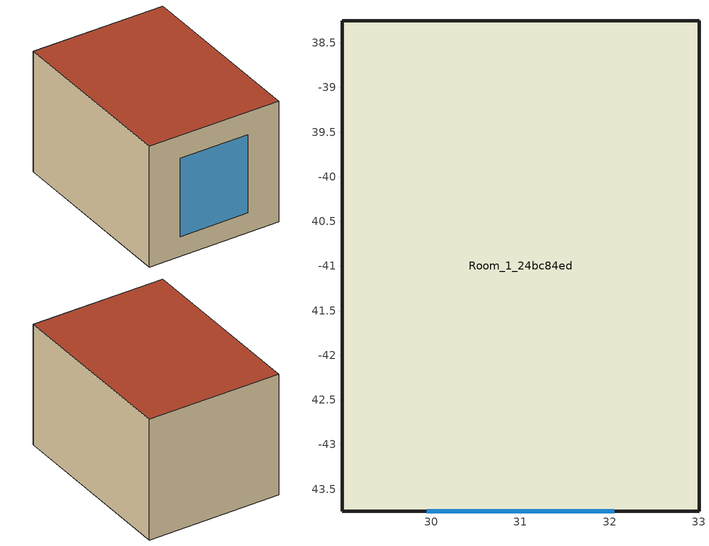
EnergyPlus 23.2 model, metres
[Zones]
Room_1_24bc84ed
 floor ground (Generic Ground Slab): 33,-38.25 33,-43.75 29,-43.75 29,-38.25 z0
 wall outside (Generic Exterior Wall): 33,-38.25 29,-38.25 29,-43.75 33,-43.75 33,-38.25 z0:3.7
 window (Generic Double Pane): 29.95,-43.75 32.05,-43.75 z0.6:3
 roof outside (Generic Roof): 29,-38.25 29,-43.75 33,-43.75 33,-38.25 z3.7
shading: 29.95,-43.75 32.05,-43.75 / 32.03,-43.65 32.03,-43.75 / 32.09,-43.65 32.03,-43.65 / 32.09,-43.75 32.09,-43.65 / 32.03,-43.75 32.09,-43.75 / 29.93,-43.65 29.93,-43.75 / 29.99,-43.65 29.93,-43.65 / 29.99,-43.75 29.99,-43.65 / 29.93,-43.75 29.99,-43.75 / 32.03,-43.65 32.03,-43.75 / 32.03,-43.75 32.09,-43.75 / 32.09,-43.75 32.09,-43.65 / 32.09,-43.65 32.03,-43.65 / 29.93,-43.65 29.93,-43.75 / 29.93,-43.75 29.99,-43.75 / 29.99,-43.75 29.99,-43.65 / 29.99,-43.65 29.93,-43.65 z0.6:3; 29.99,-43.52 29.99,-43.67 32.03,-43.67 32.03,-43.52 z1.5; 32.03,-43.52,1.5 32.03,-43.67,1.49 29.99,-43.67,1.49 29.99,-43.52,1.5; 29.99,-43.52 29.99,-43.67 32.03,-43.67 32.03,-43.52 z1.35; 32.03,-43.52,1.35 32.03,-43.67,1.34 29.99,-43.67,1.34 29.99,-43.52,1.35; 29.99,-43.52 29.99,-43.67 32.03,-43.67 32.03,-43.52 z1.2; 32.03,-43.52,1.2 32.03,-43.67,1.19 29.99,-43.67,1.19 29.99,-43.52,1.2; 29.99,-43.52 29.99,-43.67 32.03,-43.67 32.03,-43.52 z1.05; 32.03,-43.52,1.05 32.03,-43.67,1.04 29.99,-43.67,1.04 29.99,-43.52,1.05; 29.99,-43.52 29.99,-43.67 32.03,-43.67 32.03,-43.52 z0.9; 32.03,-43.52,0.9 32.03,-43.67,0.89 29.99,-43.67,0.89 29.99,-43.52,0.9; 29.99,-43.52 29.99,-43.67 32.03,-43.67 32.03,-43.52 z0.75; 32.03,-43.52,0.75 32.03,-43.67,0.74 29.99,-43.67,0.74 29.99,-43.52,0.75; 29.99,-43.52 29.99,-43.67 32.03,-43.67 32.03,-43.52 z0.6; 32.03,-43.52,0.6 32.03,-43.67,0.59 29.99,-43.67,0.59 29.99,-43.52,0.6; 29.99,-43.52 29.99,-43.67 32.03,-43.67 32.03,-43.52 z2.85; 32.03,-43.52,2.85 32.03,-43.67,2.84 29.99,-43.67,2.84 29.99,-43.52,2.85; 29.99,-43.52 29.99,-43.67 32.03,-43.67 32.03,-43.52 z2.7; 32.03,-43.52,2.7 32.03,-43.67,2.69 29.99,-43.67,2.69 29.99,-43.52,2.7; 29.99,-43.52 29.99,-43.67 32.03,-43.67 32.03,-43.52 z2.55; 32.03,-43.52,2.55 32.03,-43.67,2.54 29.99,-43.67,2.54 29.99,-43.52,2.55; 29.99,-43.52 29.99,-43.67 32.03,-43.67 32.03,-43.52 z2.4; 32.03,-43.52,2.4 32.03,-43.67,2.39 29.99,-43.67,2.39 29.99,-43.52,2.4; 29.99,-43.52 29.99,-43.67 32.03,-43.67 32.03,-43.52 z2.25; 32.03,-43.52,2.25 32.03,-43.67,2.24 29.99,-43.67,2.24 29.99,-43.52,2.25; 29.99,-43.52 29.99,-43.67 32.03,-43.67 32.03,-43.52 z2.1; 32.03,-43.52,2.1 32.03,-43.67,2.09 29.99,-43.67,2.09 29.99,-43.52,2.1; 29.99,-43.52 29.99,-43.67 32.03,-43.67 32.03,-43.52 z1.95; 32.03,-43.52,1.95 32.03,-43.67,1.94 29.99,-43.67,1.94 29.99,-43.52,1.95; 29.99,-43.52 29.99,-43.67 32.03,-43.67 32.03,-43.52 z1.8; 32.03,-43.52,1.8 32.03,-43.67,1.79 29.99,-43.67,1.79 29.99,-43.52,1.8; 29.99,-43.52 29.99,-43.67 32.03,-43.67 32.03,-43.52 z1.65; 32.03,-43.52,1.65 32.03,-43.67,1.64 29.99,-43.67,1.64 29.99,-43.52,1.65; 29.99,-43.52 29.99,-43.67 32.03,-43.67 32.03,-43.52 z1.5; 32.03,-43.52,1.5 32.03,-43.67,1.49 29.99,-43.67,1.49 29.99,-43.52,1.5; 29.99,-43.52 29.99,-43.67 32.03,-43.67 32.03,-43.52 z1.35; 32.03,-43.52,1.35 32.03,-43.67,1.34 29.99,-43.67,1.34 29.99,-43.52,1.35; 29.99,-43.52 29.99,-43.67 32.03,-43.67 32.03,-43.52 z1.2; 32.03,-43.52,1.2 32.03,-43.67,1.19 29.99,-43.67,1.19 29.99,-43.52,1.2; 29.99,-43.52 29.99,-43.67 32.03,-43.67 32.03,-43.52 z1.05; 32.03,-43.52,1.05 32.03,-43.67,1.04 29.99,-43.67,1.04 29.99,-43.52,1.05; 29.99,-43.52 29.99,-43.67 32.03,-43.67 32.03,-43.52 z0.9; 32.03,-43.52,0.9 32.03,-43.67,0.89 29.99,-43.67,0.89 29.99,-43.52,0.9; 29.99,-43.52 29.99,-43.67 32.03,-43.67 32.03,-43.52 z0.75; 32.03,-43.52,0.75 32.03,-43.67,0.74 29.99,-43.67,0.74 29.99,-43.52,0.75; 29.99,-43.52 29.99,-43.67 32.03,-43.67 32.03,-43.52 z0.6; 32.03,-43.52,0.6 32.03,-43.67,0.59 29.99,-43.67,0.59 29.99,-43.52,0.6; 32.03,-43.65 32.03,-43.75 32.09,-43.75 32.09,-43.65 z3; 32.09,-43.65 32.09,-43.75 32.03,-43.75 32.03,-43.65 z0.6; 29.93,-43.65 29.93,-43.75 29.99,-43.75 29.99,-43.65 z3; 29.99,-43.65 29.99,-43.75 29.93,-43.75 29.93,-43.65 z0.6; 29.99,-43.52 29.99,-43.67 32.03,-43.67 32.03,-43.52 z2.85; 32.03,-43.52,2.85 32.03,-43.67,2.84 29.99,-43.67,2.84 29.99,-43.52,2.85; 29.99,-43.52 29.99,-43.67 32.03,-43.67 32.03,-43.52 z2.7; 32.03,-43.52,2.7 32.03,-43.67,2.69 29.99,-43.67,2.69 29.99,-43.52,2.7; 29.99,-43.52 29.99,-43.67 32.03,-43.67 32.03,-43.52 z2.55; 32.03,-43.52,2.55 32.03,-43.67,2.54 29.99,-43.67,2.54 29.99,-43.52,2.55; 29.99,-43.52 29.99,-43.67 32.03,-43.67 32.03,-43.52 z2.4; 32.03,-43.52,2.4 32.03,-43.67,2.39 29.99,-43.67,2.39 29.99,-43.52,2.4; 29.99,-43.52 29.99,-43.67 32.03,-43.67 32.03,-43.52 z2.25; 32.03,-43.52,2.25 32.03,-43.67,2.24 29.99,-43.67,2.24 29.99,-43.52,2.25; 29.99,-43.52 29.99,-43.67 32.03,-43.67 32.03,-43.52 z2.1; 32.03,-43.52,2.1 32.03,-43.67,2.09 29.99,-43.67,2.09 29.99,-43.52,2.1; 29.99,-43.52 29.99,-43.67 32.03,-43.67 32.03,-43.52 z1.95; 32.03,-43.52,1.95 32.03,-43.67,1.94 29.99,-43.67,1.94 29.99,-43.52,1.95; 29.99,-43.52 29.99,-43.67 32.03,-43.67 32.03,-43.52 z1.8; 32.03,-43.52,1.8 32.03,-43.67,1.79 29.99,-43.67,1.79 29.99,-43.52,1.8; 29.99,-43.52 29.99,-43.67 32.03,-43.67 32.03,-43.52 z1.65; 32.03,-43.52,1.65 32.03,-43.67,1.64 29.99,-43.67,1.64 29.99,-43.52,1.65
[Building]
Simulation_inshade: North Axis {deg}=0; Terrain=City; Solar Distribution=FullExteriorWithReflections
[Site:Location]
Site 1: Latitude {deg}=0; Longitude {deg}=0; Time Zone {hr}=0; Elevation {m}=0
[Site:WaterMainsTemperature]
Calculation Method=CorrelationFromWeatherFile
[SizingPeriod:DesignDay] Day of Month=21; Dry-Bulb Temperature Range Modifier Type=DefaultMultipliers; Barometric Pressure {Pa}=101109; Rain Indicator=No; Snow Indicator=No; Daylight Saving Time Indicator=No; Begin Environment Reset Mode=FullResetAtBeginEnvironment
Name | Month | Day Type | Maximum Dry-Bulb Temperature {C} | Daily Dry-Bulb Temperature Range {deltaC} | Humidity Condition Type | Wetbulb or DewPoint at Maximum Dry-Bulb {C} | Wind Speed {m/s} | Wind Direction {deg} | Solar Model Indicator | ASHRAE Clear Sky Optical Depth for Beam Irradiance (taub) | ASHRAE Clear Sky Optical Depth for Diffuse Irradiance (taud) | Enthalpy at Maximum Dry-Bulb {J/kg} | Sky Clearness
SHENZHEN Ann Clg .4% Condns DB=>MWB | 7 | SummerDesignDay | 33.8 | 5.3 | Wetbulb | 26.5 | 3.4 | 220 | ASHRAETau | 0.685 | 1.554
SHENZHEN Ann Clg .4% Condns DP=>MDB | 7 | SummerDesignDay | 30.2 | 5.3 | Dewpoint | 28.2 | 3.4 | 220 | ASHRAETau | 0.685 | 1.554
SHENZHEN Ann Clg .4% Condns Enth=>MDB | 7 | SummerDesignDay | 31.3 | 5.3 | Enthalpy |  | 3.4 | 220 | ASHRAETau | 0.685 | 1.554 | 94500
SHENZHEN Ann Clg .4% Condns WB=>MDB | 7 | SummerDesignDay | 31 | 5.3 | Wetbulb | 28.8 | 3.4 | 220 | ASHRAETau | 0.685 | 1.554
SHENZHEN Ann Htg 99.6% Condns DB | 1 | WinterDesignDay | 6.9 | 0 | Wetbulb | 6.9 | 4.5 | 20 | ASHRAEClearSky |  |  |  | 0
SHENZHEN Ann Htg Wind 99.6% Condns WS=>MCDB | 1 | WinterDesignDay | 11.9 | 0 | Wetbulb | 11.9 | 8.4 | 20 | ASHRAEClearSky |  |  |  | 0
SHENZHEN Ann Hum_n 99.6% Condns DP=>MCDB | 1 | WinterDesignDay | 12.3 | 0 | Dewpoint | -5.1 | 4.5 | 20 | ASHRAEClearSky |  |  |  | 0
[Material] Thermal Absorptance=0.9
Name | Roughness | Thickness {m} | Conductivity {W/m-K} | Density {kg/m3} | Specific Heat {J/kg-K} | Solar Absorptance | Visible Absorptance
Generic 50mm Insulation | MediumRough | 0.05 | 0.03 | 43 | 1210 | 0.7 | 0.7
Generic Acoustic Tile | MediumSmooth | 0.02 | 0.06 | 368 | 590 | 0.2 | 0.2
Generic Brick | MediumRough | 0.1 | 0.9 | 1920 | 790 | 0.65 | 0.65
Generic Ceiling Air Gap | Smooth | 0.1 | 0.556 | 1.28 | 1000 | 0.7 | 0.7
Generic Gypsum Board | MediumSmooth | 0.0127 | 0.16 | 800 | 1090 | 0.5 | 0.5
Generic HW Concrete | MediumRough | 0.2 | 1.95 | 2240 | 900 | 0.8 | 0.8
Generic LW Concrete | MediumRough | 0.1 | 0.53 | 1280 | 840 | 0.8 | 0.8
Generic Roof Membrane | MediumRough | 0.01 | 0.16 | 1120 | 1460 | 0.65 | 0.65
Generic Wall Air Gap | Smooth | 0.1 | 0.667 | 1.28 | 1000 | 0.7 | 0.7
[WindowMaterial:Gas]
Generic Window Air Gap: Gas Type=Air; Thickness {m}=0.0127
[WindowMaterial:Glazing] Optical Data Type=SpectralAverage; Thickness {m}=0.006; Infrared Transmittance at Normal Incidence=0; Front Side Infrared Hemispherical Emissivity=0.84; Conductivity {W/m-K}=1; Dirt Correction Factor for Solar and Visible Transmittance=1; Solar Diffusing=No
Name | Solar Transmittance at Normal Incidence | Front Side Solar Reflectance at Normal Incidence | Back Side Solar Reflectance at Normal Incidence | Visible Transmittance at Normal Incidence | Front Side Visible Reflectance at Normal Incidence | Back Side Visible Reflectance at Normal Incidence | Back Side Infrared Hemispherical Emissivity
Generic Clear Glass | 0.77 | 0.07 | 0.07 | 0.88 | 0.08 | 0.08 | 0.84
Generic Low-e Glass | 0.45 | 0.36 | 0.36 | 0.71 | 0.21 | 0.21 | 0.047
[Construction]
Generic Double Pane: Generic Low-e Glass, Generic Window Air Gap, Generic Clear Glass
Generic Exterior Wall: Generic Brick, Generic LW Concrete, Generic 50mm Insulation, Generic Wall Air Gap, Generic Gypsum Board
Generic Ground Slab: Generic 50mm Insulation, Generic HW Concrete
Generic Roof: Generic Roof Membrane, Generic 50mm Insulation, Generic LW Concrete, Generic Ceiling Air Gap, Generic Acoustic Tile
[ShadingProperty:Reflectance]
Name | Shading Surface | Fraction of Shading Surface That Is Glazed | Glazing Construction | Diffuse Solar Reflectance of Unglazed Part of Shading Surface | Diffuse Visible Reflectance of Unglazed Part of Shading Surface
 | Window_718b51fc 1 | 1 | Generic Double Pane
 | PVSD_10_69703346_0 | 0 |  | 0.35 | 0.35
 | PVSD_10_69703346_1 | 0 |  | 0.35 | 0.35
 | PVSD_11_0e9a96a2_0 | 0 |  | 0.35 | 0.35
 | PVSD_11_0e9a96a2_1 | 0 |  | 0.35 | 0.35
 | PVSD_12_e2b6f12c_0 | 0 |  | 0.35 | 0.35
 | PVSD_12_e2b6f12c_1 | 0 |  | 0.35 | 0.35
 | PVSD_13_f9c2269c_0 | 0 |  | 0.35 | 0.35
 | PVSD_13_f9c2269c_1 | 0 |  | 0.35 | 0.35
 | PVSD_14_aa13a117_0 | 0 |  | 0.35 | 0.35
 | PVSD_14_aa13a117_1 | 0 |  | 0.35 | 0.35
 | PVSD_15_ee0c8ba2_0 | 0 |  | 0.35 | 0.35
 | PVSD_15_ee0c8ba2_1 | 0 |  | 0.35 | 0.35
 | PVSD_16_795e0f15_0 | 0 |  | 0.35 | 0.35
 | PVSD_16_795e0f15_1 | 0 |  | 0.35 | 0.35
 | PVSD_17_9b77cebe_0 | 0 |  | 0.35 | 0.35
 | PVSD_17_9b77cebe_1 | 0 |  | 0.35 | 0.35
 | PVSD_17_9b77cebe_2 | 0 |  | 0.35 | 0.35
 | PVSD_17_9b77cebe_3 | 0 |  | 0.35 | 0.35
 | PVSD_17_9b77cebe_4 | 0 |  | 0.35 | 0.35
 | PVSD_17_9b77cebe_5 | 0 |  | 0.35 | 0.35
 | PVSD_18_ce06fd58_0 | 0 |  | 0.35 | 0.35
 | PVSD_18_ce06fd58_1 | 0 |  | 0.35 | 0.35
 | PVSD_18_ce06fd58_2 | 0 |  | 0.35 | 0.35
 | PVSD_18_ce06fd58_3 | 0 |  | 0.35 | 0.35
 | PVSD_18_ce06fd58_4 | 0 |  | 0.35 | 0.35
 | PVSD_18_ce06fd58_5 | 0 |  | 0.35 | 0.35
 | PVSD_1_82e33c49_0 | 0 |  | 0.35 | 0.35
 | PVSD_1_82e33c49_1 | 0 |  | 0.35 | 0.35
 | PVSD_2_fe52b2bd_0 | 0 |  | 0.35 | 0.35
 | PVSD_2_fe52b2bd_1 | 0 |  | 0.35 | 0.35
 | PVSD_3_fd4a9be7_0 | 0 |  | 0.35 | 0.35
 | PVSD_3_fd4a9be7_1 | 0 |  | 0.35 | 0.35
 | PVSD_4_17d5382a_0 | 0 |  | 0.35 | 0.35
 | PVSD_4_17d5382a_1 | 0 |  | 0.35 | 0.35
 | PVSD_5_e26f1486_0 | 0 |  | 0.35 | 0.35
 | PVSD_5_e26f1486_1 | 0 |  | 0.35 | 0.35
 | PVSD_6_85827632_0 | 0 |  | 0.35 | 0.35
 | PVSD_6_85827632_1 | 0 |  | 0.35 | 0.35
 | PVSD_7_c7ff2080_0 | 0 |  | 0.35 | 0.35
 | PVSD_7_c7ff2080_1 | 0 |  | 0.35 | 0.35
 | PVSD_8_3891be56_0 | 0 |  | 0.35 | 0.35
 | PVSD_8_3891be56_1 | 0 |  | 0.35 | 0.35
 | PVSD_9_c130da02_0 | 0 |  | 0.35 | 0.35
 | PVSD_9_c130da02_1 | 0 |  | 0.35 | 0.35
[Zone]
Room_1_24bc84ed: Multiplier=1; Ceiling Height {m}=3.7; Volume {m3}=81.4; Part of Total Floor Area=Yes
[Space]
Room_1_24bc84ed_Space: Zone=Room_1_24bc84ed; Space Type=Generic Office Program
[SpaceList]
Generic Office Program: Room_1_24bc84ed_Space
[Lights]
Generic Office Lighting: Zone or ZoneList or Space or SpaceList=Generic Office Program; Schedule=Generic Office Lighting; Design Level Calculation Method=Watts/Area; Watts per Zone Floor Area {W/m2}=10.55; Return Air Fraction=0; Fraction Radiant=0.7; Fraction Visible=0.2; Fraction Replaceable=1
[People]
Generic Office People: Zone or ZoneList or Space or SpaceList=Generic Office Program; Number of People Schedule=Generic Office Occupancy; Number of People Calculation Method=People/Area; People per Floor Area {person/m2}=0.0565; Fraction Radiant=0.3; Activity Level Schedule=Seated Adult Activity
[ElectricEquipment]
Generic Office Equipment: Zone or ZoneList or Space or SpaceList=Generic Office Program; Schedule=Generic Office Equipment; Design Level Calculation Method=Watts/Area; Watts per Zone Floor Area {W/m2}=10.33; Fraction Latent=0; Fraction Radiant=0.5; Fraction Lost=0
[ZoneInfiltration:DesignFlowRate]
Generic Office Infiltration: Zone or ZoneList or Space or SpaceList=Generic Office Program; Schedule=Generic Office Infiltration; Design Flow Rate Calculation Method=Flow/ExteriorArea; Flow Rate per Exterior Surface Area {m3/s-m2}=0.0002266; Constant Term Coefficient=1; Temperature Term Coefficient=0; Velocity Term Coefficient=0
[ZoneControl:Thermostat]
Room_1_24bc84ed Thermostat: Zone or ZoneList=Room_1_24bc84ed; Control Type Schedule=Room_1_24bc84ed Thermostat Schedule; Control 1=Generic Office Setpoints; Temperature Difference Between Cutout And Setpoint {deltaC}=0
[ThermostatSetpoint:DualSetpoint]
Generic Office Setpoints: Heating Setpoint Temperature Schedule=Generic Office Heating; Cooling Setpoint Temperature Schedule=Generic Office Cooling
[ZoneHVAC:IdealLoadsAirSystem]
Room_1_24bc84ed Ideal Loads Air System: Maximum Heating Supply Air Temperature {C}=50; Minimum Cooling Supply Air Temperature {C}=13; Heating Limit=LimitCapacity; Maximum Sensible Heating Capacity {W}=Autosize; Cooling Limit=LimitFlowRateAndCapacity; Maximum Cooling Air Flow Rate {m3/s}=Autosize; Maximum Total Cooling Capacity {W}=Autosize; Dehumidification Control Type=None; Design Specification Outdoor Air Object=Generic Office Ventilation; Demand Controlled Ventilation Type=None; Outdoor Air Economizer Type=DifferentialDryBulb; Sensible Heat Recovery Effectiveness=0; Latent Heat Recovery Effectiveness=0
[DesignSpecification:OutdoorAir]
Generic Office Ventilation: Outdoor Air Method=Sum; Outdoor Air Flow per Person {m3/s-person}=0.00236; Outdoor Air Flow per Zone Floor Area {m3/s-m2}=0.000305; Outdoor Air Flow per Zone {m3/s}=0; Outdoor Air Flow Air Changes per Hour {1/hr}=0
[Zone equipment]
Room_1_24bc84ed: Room_1_24bc84ed Ideal Loads Air System
[Sizing:Zone]
Room_1_24bc84ed: Zone Cooling Design Supply Air Temperature Input Method=SupplyAirTemperature; Zone Cooling Design Supply Air Temperature {C}=14; Zone Cooling Design Supply Air Temperature Difference {deltaC}=11.11; Zone Heating Design Supply Air Temperature Input Method=SupplyAirTemperature; Zone Heating Design Supply Air Temperature {C}=40; Zone Heating Design Supply Air Temperature Difference {deltaC}=11.11; Zone Cooling Design Supply Air Humidity Ratio {kgWater/kgDryAir}=0.0085; Zone Heating Design Supply Air Humidity Ratio {kgWater/kgDryAir}=0.008; Design Specification Outdoor Air Object=Room_1_24bc84ed DSOA Space List; Cooling Design Air Flow Method=DesignDay; Cooling Design Air Flow Rate {m3/s}=0; Cooling Minimum Air Flow per Zone Floor Area {m3/s-m2}=0.000762; Cooling Minimum Air Flow {m3/s}=0; Cooling Minimum Air Flow Fraction=0; Heating Design Air Flow Method=DesignDay; Heating Design Air Flow Rate {m3/s}=0; Heating Maximum Air Flow per Zone Floor Area {m3/s-m2}=0.002032; Heating Maximum Air Flow {m3/s}=0.141576; Heating Maximum Air Flow Fraction=0.3; Account for Dedicated Outdoor Air System=No; Zone Load Sizing Method=Sensible Load Only No Latent Load; Zone Latent Cooling Design Supply Air Humidity Ratio Input Method=HumidityRatioDifference; Zone Cooling Design Supply Air Humidity Ratio Difference {kgWater/kgDryAir}=0.005; Zone Latent Heating Design Supply Air Humidity Ratio Input Method=HumidityRatioDifference; Zone Humidification Design Supply Air Humidity Ratio Difference {kgWater/kgDryAir}=0.005
[DesignSpecification:OutdoorAir:SpaceList]
Room_1_24bc84ed DSOA Space List: Space Name 1=Room_1_24bc84ed_Space; Space Design Specification Outdoor Air Object Name 1=Generic Office Ventilation
[Schedule:Day:Interval]
OfficeMedium BLDG_LIGHT_SCH_2013_Sun: No, 06:00, 0.05, 18:00, 0.0431163, 24:00, 0.05
Schedule Day 9: No, 05:00, 0.05, 06:00, 0.1, 07:00, 0.0862326, 08:00, 0.258698, 17:00, 0.776093, 18:00, 0.431163, 20:00, 0.258698, 22:00, 0.172465, 23:00, 0.0862326, 24:00, 0.0431163
Schedule Day 10; OfficeMedium BLDG_LIGHT_SCH_2013_Sat 1: No, 06:00, 0.05, 08:00, 0.0862326, 12:00, 0.258698, 17:00, 0.129349, 19:00, 0.0431163, 24:00, 0.05
OfficeMedium BLDG_LIGHT_SCH_2013_SmrDsn 1; OfficeMedium BLDG_EQUIP_SCH_2013_SmrDsn 1; OfficeMedium INFIL_SCH_PNNL_Default; OfficeMedium INFIL_SCH_PNNL_Default 1: No, 24:00, 1
OfficeMedium BLDG_LIGHT_SCH_2013_WntrDsn 1; OfficeMedium BLDG_OCC_SCH_WntrDsn 1; OfficeMedium BLDG_EQUIP_SCH_2013_WntrDsn 1: No, 24:00, 0
OfficeMedium BLDG_OCC_SCH_Default; OfficeMedium BLDG_OCC_SCH_Default 1: No, 06:00, 0, 18:00, 0.05, 24:00, 0
Schedule Day 11: No, 06:00, 0, 07:00, 0.1, 08:00, 0.2, 12:00, 0.95, 13:00, 0.5, 17:00, 0.95, 18:00, 0.3, 22:00, 0.1, 24:00, 0.05
Schedule Day 12: No, 06:00, 0, 08:00, 0.1, 12:00, 0.3, 17:00, 0.1, 19:00, 0.05, 24:00, 0
OfficeMedium BLDG_OCC_SCH_SmrDsn 1: No, 06:00, 0, 22:00, 1, 24:00, 0.05
Seated Adult Activity_Day Schedule: No, 24:00, 120
OfficeMedium BLDG_EQUIP_SCH_2013_Sun: No, 06:00, 0.230755, 18:00, 0.288107, 24:00, 0.230755
Schedule Day 5: No, 06:00, 0.307674, 08:00, 0.381235, 12:00, 0.857778, 13:00, 0.76247, 17:00, 0.857778, 18:00, 0.476543, 24:00, 0.381235
Schedule Day 6; OfficeMedium BLDG_EQUIP_SCH_2013_Sat 1: No, 06:00, 0.230755, 08:00, 0.381235, 12:00, 0.476543, 17:00, 0.33358, 19:00, 0.285926, 24:00, 0.230755
OfficeMedium HTGSETP_SCH_YES_OPTIMUM_Default; OfficeMedium HTGSETP_SCH_YES_OPTIMUM_Default_SmrDsn 1; OfficeMedium HTGSETP_SCH_YES_OPTIMUM_Default 1: No, 24:00, 15.6
Schedule Day 3: No, 05:00, 15.6, 06:00, 17.8, 07:00, 20, 22:00, 21, 24:00, 15.6
Schedule Day 4: No, 05:00, 15.6, 06:00, 17.8, 07:00, 20, 17:00, 21, 24:00, 15.6
OfficeMedium HTGSETP_SCH_YES_OPTIMUM_WntrDsn 1: No, 05:00, 15.6, 06:00, 17.6, 07:00, 19.6, 22:00, 21, 24:00, 15.6
OfficeMedium CLGSETP_SCH_YES_OPTIMUM_Default; OfficeMedium CLGSETP_SCH_YES_OPTIMUM_Default_WntrDsn 1; OfficeMedium CLGSETP_SCH_YES_OPTIMUM_Default 1: No, 24:00, 26.7
Schedule Day 7: No, 05:00, 26.7, 06:00, 25.6, 07:00, 25, 22:00, 24, 24:00, 26.7
Schedule Day 8: No, 05:00, 26.7, 06:00, 25.7, 07:00, 25, 17:00, 24, 24:00, 26.7
OfficeMedium CLGSETP_SCH_YES_OPTIMUM_SmrDsn 1: No, 05:00, 26.7, 06:00, 25.7, 07:00, 25, 22:00, 24, 24:00, 26.7
OfficeMedium INFIL_SCH_PNNL_Sat_WntrDsn 1; Schedule Day 2: No, 06:00, 1, 18:00, 0.25, 24:00, 1
OfficeMedium INFIL_SCH_PNNL_Wkdy_SmrDsn 1; Schedule Day 1: No, 06:00, 1, 22:00, 0.25, 24:00, 1
[Schedule:Week:Daily]
Generic Office Lighting Week Rule - Jan1-Dec31: OfficeMedium BLDG_LIGHT_SCH_2013_Sun, Schedule Day 9, Schedule Day 9, Schedule Day 9, Schedule Day 9, Schedule Day 9, Schedule Day 10, OfficeMedium BLDG_LIGHT_SCH_2013_Sat 1, OfficeMedium BLDG_LIGHT_SCH_2013_SmrDsn 1, OfficeMedium BLDG_LIGHT_SCH_2013_WntrDsn 1, OfficeMedium BLDG_LIGHT_SCH_2013_Sun, OfficeMedium BLDG_LIGHT_SCH_2013_Sun
Generic Office Occupancy Week Rule - Jan1-Dec31: OfficeMedium BLDG_OCC_SCH_Default, Schedule Day 11, Schedule Day 11, Schedule Day 11, Schedule Day 11, Schedule Day 11, Schedule Day 12, OfficeMedium BLDG_OCC_SCH_Default 1, OfficeMedium BLDG_OCC_SCH_SmrDsn 1, OfficeMedium BLDG_OCC_SCH_WntrDsn 1, OfficeMedium BLDG_OCC_SCH_Default, OfficeMedium BLDG_OCC_SCH_Default
Seated Adult Activity Week Rule - Jan1-Dec31: Seated Adult Activity_Day Schedule, Seated Adult Activity_Day Schedule, Seated Adult Activity_Day Schedule, Seated Adult Activity_Day Schedule, Seated Adult Activity_Day Schedule, Seated Adult Activity_Day Schedule, Seated Adult Activity_Day Schedule, Seated Adult Activity_Day Schedule, Seated Adult Activity_Day Schedule, Seated Adult Activity_Day Schedule, Seated Adult Activity_Day Schedule, Seated Adult Activity_Day Schedule
Generic Office Equipment Week Rule - Jan1-Dec31: OfficeMedium BLDG_EQUIP_SCH_2013_Sun, Schedule Day 5, Schedule Day 5, Schedule Day 5, Schedule Day 5, Schedule Day 5, Schedule Day 6, OfficeMedium BLDG_EQUIP_SCH_2013_Sat 1, OfficeMedium BLDG_EQUIP_SCH_2013_SmrDsn 1, OfficeMedium BLDG_EQUIP_SCH_2013_WntrDsn 1, OfficeMedium BLDG_EQUIP_SCH_2013_Sun, OfficeMedium BLDG_EQUIP_SCH_2013_Sun
Generic Office Heating Week Rule - Jan1-Dec31: OfficeMedium HTGSETP_SCH_YES_OPTIMUM_Default, Schedule Day 3, Schedule Day 3, Schedule Day 3, Schedule Day 3, Schedule Day 3, Schedule Day 4, OfficeMedium HTGSETP_SCH_YES_OPTIMUM_Default 1, OfficeMedium HTGSETP_SCH_YES_OPTIMUM_Default_SmrDsn 1, OfficeMedium HTGSETP_SCH_YES_OPTIMUM_WntrDsn 1, OfficeMedium HTGSETP_SCH_YES_OPTIMUM_Default, OfficeMedium HTGSETP_SCH_YES_OPTIMUM_Default
Generic Office Cooling Week Rule - Jan1-Dec31: OfficeMedium CLGSETP_SCH_YES_OPTIMUM_Default, Schedule Day 7, Schedule Day 7, Schedule Day 7, Schedule Day 7, Schedule Day 7, Schedule Day 8, OfficeMedium CLGSETP_SCH_YES_OPTIMUM_Default 1, OfficeMedium CLGSETP_SCH_YES_OPTIMUM_SmrDsn 1, OfficeMedium CLGSETP_SCH_YES_OPTIMUM_Default_WntrDsn 1, OfficeMedium CLGSETP_SCH_YES_OPTIMUM_Default, OfficeMedium CLGSETP_SCH_YES_OPTIMUM_Default
Generic Office Infiltration Week Rule - Jan1-Dec31: OfficeMedium INFIL_SCH_PNNL_Default, Schedule Day 1, Schedule Day 1, Schedule Day 1, Schedule Day 1, Schedule Day 1, Schedule Day 2, OfficeMedium INFIL_SCH_PNNL_Default 1, OfficeMedium INFIL_SCH_PNNL_Wkdy_SmrDsn 1, OfficeMedium INFIL_SCH_PNNL_Sat_WntrDsn 1, OfficeMedium INFIL_SCH_PNNL_Default, OfficeMedium INFIL_SCH_PNNL_Default
[Schedule:Year]
Generic Office Lighting: Generic Office Lighting Week Rule - Jan1-Dec31, 1, 1, 12, 31
Generic Office Occupancy: Generic Office Occupancy Week Rule - Jan1-Dec31, 1, 1, 12, 31
Seated Adult Activity: Seated Adult Activity Week Rule - Jan1-Dec31, 1, 1, 12, 31
Generic Office Equipment: Generic Office Equipment Week Rule - Jan1-Dec31, 1, 1, 12, 31
Generic Office Heating: Generic Office Heating Week Rule - Jan1-Dec31, 1, 1, 12, 31
Generic Office Cooling: Generic Office Cooling Week Rule - Jan1-Dec31, 1, 1, 12, 31
Generic Office Infiltration: Generic Office Infiltration Week Rule - Jan1-Dec31, 1, 1, 12, 31
[Schedule:Compact]
Room_1_24bc84ed Thermostat Schedule: Through: 12/31, For: AllDays, Until: 24:00, 4
